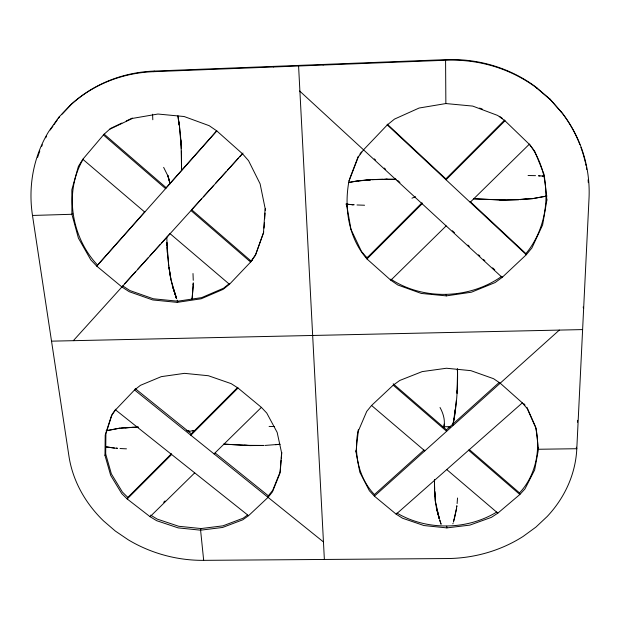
<?xml version="1.0" encoding="UTF-8"?>
<svg xmlns="http://www.w3.org/2000/svg" width="620" height="620" viewBox="0 0 620 620"><rect width="100%" height="100%" fill="white"/><g stroke="black" fill="none" stroke-linecap="round" stroke-linejoin="round"><path stroke-width="0.93" d="M104.989 455.444L105.206 435.085L111.453 415.71L115.56 409.882L134.563 389.949L140.438 385.33L161.293 376.642L184.512 373.349L208.39 375.736L231.136 383.625L238.018 388.035L261.392 407.371L266.778 413.091L277.163 432.404L281.62 452.925L279.969 473.207L272.459 491.877L268.057 497.364L248.55 515.693L242.715 519.839L222.572 527.465L200.593 530.185L178.157 527.884L156.666 520.699L150.071 516.7L127.201 498.976L121.783 493.652L110.686 475.4L104.989 455.444L105.687 453.964L105.904 433.643L112.142 414.3L115.731 409.208M193.239 284.394L193.254 282.883L193.223 284.634M358.352 429.683C353.307 452.228 358.213 477.609 374.433 494.566L374.41 496.155L396.172 514.182L402.566 518.243L423.987 525.551L446.881 527.891L469.828 525.117L491.396 517.359L497.845 513.143L519.862 494.496L524.97 488.909L534.657 469.906L538.47 449.26L536.005 428.366L527.287 408.704L522.327 402.876L500.208 383.191L493.559 378.696L470.898 370.659L446.493 368.241L422.189 371.605L399.768 380.455L393.227 385.167L371.566 405.472L366.73 411.409L358.29 431.14L355.981 451.864L359.801 472.169L369.373 490.738L374.41 496.155L559.333 330.088M457.018 393.212L457.56 371.806C457.785 389.67 456.529 407.704 452.794 425.188L453.987 418.546M434.45 479.888L434.418 481.399L434.488 479.857M444.261 424.111L443.796 427.42C445.431 420.515 443.346 413.555 440.022 407.487M349.153 180.118C343.829 207.266 348.308 237.708 366.963 258.959L422.111 203.755L421.995 202.794L367.009 257.866L366.963 258.959L390.833 280.232L397.831 285.006L421.275 293.43L446.322 295.88L471.44 292.206L495.062 282.588L502.13 277.427L526.31 254.712L531.929 247.922L542.616 224.921L546.879 200.004L544.244 174.84L534.719 151.218L529.279 144.258L504.982 120.792L497.674 115.452L472.727 106.09L445.865 103.556L419.112 108.027L394.46 119.117L387.283 124.93L363.537 149.831L358.244 157.077L349.06 181.017M457.506 384.873L457.56 383.827M355.981 451.864L356.043 450.368M577.514 422.243L577.607 420.321M192.278 297.437L193.3 284.115L192.045 299.042M264.05 228.106L264.438 222.487M264.694 218.744L265.073 213.125M265.267 210.32L265.391 208.444M457.521 498L457.118 503.549M453.677 421.422L455.057 409.704M281.17 460.11L280.224 471.673L272.73 490.311L268.344 495.791L268.057 497.364M281.325 458.18L281.798 452.399M456.305 400.505L454.53 416.686M346.611 206.018L346.704 205.065L350.966 229.369L361.483 251.464L367.009 257.866M264.98 445.439L280.194 444.269M175.437 294.88L172.685 286.765L176.406 298.445L170.671 278.465L168.989 266.941L170.671 278.465L172.655 286.765L176.615 298.429L175.53 295.221M456.707 507.005L456.87 505.719L456.661 507.207M358.469 180.908L357.934 180.986L370.714 179.854L357.957 180.823L348.765 182.381M529.403 144.135C553.172 175.631 550.901 223.456 525.915 253.626L526.31 254.712L387.283 124.93L387.267 124.171L445.865 178.886L446.043 179.785L504.982 120.792L504.634 120.04L445.865 178.886M383.377 179.141L371.597 179.668L396.017 179.234L394.413 179.211M535.61 426.901C540.935 449.802 535.827 475.548 519.514 492.9L519.862 494.496L468.619 450.26M454.289 519.343L456.622 508.043L453.429 522.056L454.15 519.436M452.871 523.838L453.042 523.296M247.427 515.119L243.063 518.227L222.96 525.837L201.035 528.558L200.593 530.185L203.678 560.348L446.95 558.55A129.007 112.77 -3.1 0 0 523.195 536.385L535.905 527.109L547.228 516.46A129.007 112.77 -3.1 0 0 576.802 448.717L589 198.733A142.236 135.346 -18.2 0 0 562.611 113.615L549.839 98.983L535.634 86.839A141.841 135.005 -18.4 0 0 445.579 59.652L154.256 71.075A139.818 129.797 33.2 0 0 71.579 104.129L62.108 114.103M323.136 65.046L323.307 64.449M263.795 231.857L255.742 254.332L250.627 262.051L229.462 284.301L223.123 289.362L201.198 298.778L177.243 302.374L152.745 299.956L129.216 291.695L121.969 287.013L96.782 266.151L90.791 259.85L78.422 238.142L71.904 214.28L71.843 189.79L78.399 166.362L82.817 159.27L104.144 134.137L166.183 187.721L165.579 188.635L103.354 134.912L110.507 128.472L121.853 123.07M237.708 387.361L191.347 433.799L190.859 435.248L238.018 388.035M177.94 115.847L179.219 125.349L178.328 118.877M349.494 179.234L358.313 156.24M171.484 453.693L127.829 497.411L127.201 498.976L171.639 454.491M298.553 65.418L324.369 559.457M177.243 302.374L177.785 301.196L201.678 297.615L223.549 288.207L229.167 283.728M243.009 153.07L73.331 340.682M457.413 369.055L457.413 371.07L457.343 369.171M434.636 491.575L435.333 501.177L439.286 518.452L436.496 508.33L435.286 500.766L434.775 491.296L435.039 496.318M273.552 66.983L273.87 66.386M121.969 287.013L122.667 285.882L129.89 290.548L153.357 298.794L177.785 301.196M83.157 159.216C63.705 192.324 71.548 237.646 97.549 265.058L96.782 266.151L216.806 130.921L242.614 153.892L248.566 160.712L260.106 183.838L265.135 208.467L263.469 232.872L255.394 255.401L250.627 262.051L191.138 210.692M550.327 99.681L536.083 87.505A142.236 135.346 -18.2 0 0 445.764 60.241L153.597 71.68A140.198 130.099 33.2 0 0 70.695 104.819L58.575 117.583L48.507 131.858A140.198 130.099 33.2 0 0 32.488 215.458L68.913 455.956A126.465 109.523 15.6 0 0 103.525 520.893L115.305 531.03L128.293 539.834A126.465 109.523 15.6 0 0 203.678 560.348M50.259 129.944L52.971 126.1M54.056 124.558L57.319 119.939M58.404 118.397L59.489 116.862L58.575 117.583M359.894 154.07L361.483 151.9M72.757 213.311L71.904 214.28L32.488 215.458M97.549 265.058L144.778 211.838M166.183 187.721L216.636 130.874M124.612 283.728L135.672 271.521M137.625 269.375L148.025 257.889M149.978 255.735L160.386 244.249M161.68 242.815L170.136 233.484M201.415 198.974L191.665 209.731L250.984 260.966M203.36 196.819L213.761 185.341M215.706 183.195L226.106 171.717M227.408 170.283L238.46 158.084M239.754 156.651L242.358 153.783M163.657 502.308L165.029 500.96M150.071 516.7L194.711 472.858M214.024 453.887L261.392 407.371M390.833 280.232L446.16 225.897M470.169 202.306L529.279 144.258M153.597 71.68L154.256 71.075M374.433 494.566L424.003 450.027M393.227 385.167L446.648 431.288L446.485 429.823L499.185 382.455M396.172 514.182L522.327 402.876M69.704 105.857L70.595 105.16M496.752 512.043C467.116 530.131 426.893 530.751 396.939 513.066M126.224 120.993L132.331 118.079M109.74 129.231L132.494 118.397L157.937 114.033L184.163 116.529L209.211 125.697L216.806 130.921M415.555 196.726L411.982 198.183M106.252 430.737L120.032 428.133M106.252 430.761L119.559 428.18L130.835 427.498L125.108 427.831M546.863 196.044L532.766 198.609L519.808 199.477L526.372 199.051M546.871 196.005L532.766 198.609L520.164 199.617M348.735 182.629L357.957 180.823L370.349 179.715M390.809 279.101C423.561 300.77 470.022 298.987 501.805 276.288L502.13 277.427L299.623 90.985M278.985 444.362L275.575 444.711M130.502 427.374L121.047 428.079M138.322 427.157L131.611 427.35L138.26 427.141M249.287 260.485L252.185 260.408M366.048 257.37L367.978 257.315M384.4 179.133L395.839 179.358M387.229 179.126L385.958 179.126M51.53 341.155L582.614 329.584M505.006 200.066L518.901 199.648L503.107 200.113L473.657 198.787L505.006 200.066L499.813 199.981M192.107 298.925L192.231 297.809M251.085 445.571L244.11 445.331L263.872 445.447L249.953 445.594L223.75 444.137L249.906 445.486L245.667 445.4M528.07 175.522L535.525 175.654M269.088 426.428L274.311 426.552M357.012 204.972L364.568 205.236M126.472 448.841L120.024 448.524M543.05 176.057L541.593 175.956L544.058 176.289M540.198 175.917L538.478 175.809L540.47 175.956M352.439 204.639L354.121 204.763L352.175 204.6M115.971 448.175L117.467 448.299L115.731 448.144M345.898 204.073L352.757 204.732L346.301 204.181M201.035 528.558L178.653 526.264L157.217 519.095L150.637 515.104M105.477 446.695L114.754 448.113L106.276 446.943M170.725 277.993L170.818 278.488L168.873 267.259M479.578 108.043L482.236 109.05M499.526 116.312L502.44 118.443M115.56 409.882L248.55 515.693M135.199 388.593L191.347 433.799M215.194 453.003L268.344 495.791M134.563 389.949L323.438 541.927M82.817 159.27L144.762 212.087M170.213 233.787L229.462 284.301M371.566 405.472L424.824 450.88M446.741 469.565L497.845 513.143M393.196 383.803L446.485 429.823M469.131 449.384L519.514 492.9M374.279 158.844L375.697 160.154M384.245 168.028L385.671 169.338M397.784 180.49L399.916 182.458M452.344 230.741L454.46 232.686M467.891 245.055L469.301 246.357M478.485 254.812L479.903 256.114M483.437 259.369L484.848 260.671M492.621 267.832L494.737 269.785M469.929 201.353L525.915 253.626M127.829 497.411L122.427 492.094L111.36 473.874L105.687 453.964M549.839 98.983L562.092 112.879A141.841 135.005 -18.4 0 1 579.925 144.708M523.815 403.643L525.055 405.093M561.1 111.755L561.619 112.483M536.788 87.823L537.245 88.497M163.649 167.369L168.167 176.468L169.88 182.9L167.733 175.258L170.066 183.83M546.414 199.051L546.879 200.004M583.11 307.04L583.653 308.249M526.915 407.278L535.231 426.049M576.298 447.206L576.802 448.717L538.47 449.26L538.067 447.756M445.579 59.652L445.865 103.556M438.464 515.367L436.526 508.338L439.092 518.46L438.526 515.669M179.343 124.984L177.948 116.204M446.152 294.702L446.322 295.88M446.718 526.24L446.881 527.891M181.319 148.746L179.467 126.224L181.048 141.701L181.583 170.392L181.42 151.094M166.888 242.676L168.764 266.127L167.315 251.875L166.811 237.235M457.428 369.009L457.568 370.768M167.106 247.473L167.416 253.045M181.133 144.925L180.862 139.841M152.807 119.761L152.574 114.212M192.998 273.521L193.254 280.31M585.668 163.874A141.841 135.005 -18.4 0 1 586.055 165.734M586.412 167.601A141.841 135.005 -18.4 0 1 586.745 169.469M588.086 179.823A141.841 135.005 -18.4 0 1 588.303 182.652M580.932 147.397A141.841 135.005 -18.4 0 1 585.249 162.022M442.781 427.118A14.12 12.392 -2.8 0 1 450.128 427.087M448.128 427.157A12.819 11.253 -2.8 0 1 449.779 427.451M37.618 157.387A139.818 129.797 33.2 0 1 39.812 151.017M41.594 146.553A139.818 129.797 33.2 0 1 42.354 144.785M45.678 137.834A139.818 129.797 33.2 0 1 46.578 136.121M192.68 431.125A12.57 10.959 15.7 0 1 194.277 430.931M188.705 431.838A13.841 12.067 15.7 0 1 194.672 430.528M457.173 390.848L457.041 392.832L457.173 390.848M441.037 524.094L439.704 519.932L441.037 524.094M166.935 243.087L167.005 245.303L166.935 243.087M189.387 431.179L186.612 430.505L189.387 431.179M177.8 301.731L177.204 300.142L177.754 301.769M434.612 487.994L434.457 481.399L434.628 490.598L434.612 487.994"/></g></svg>
